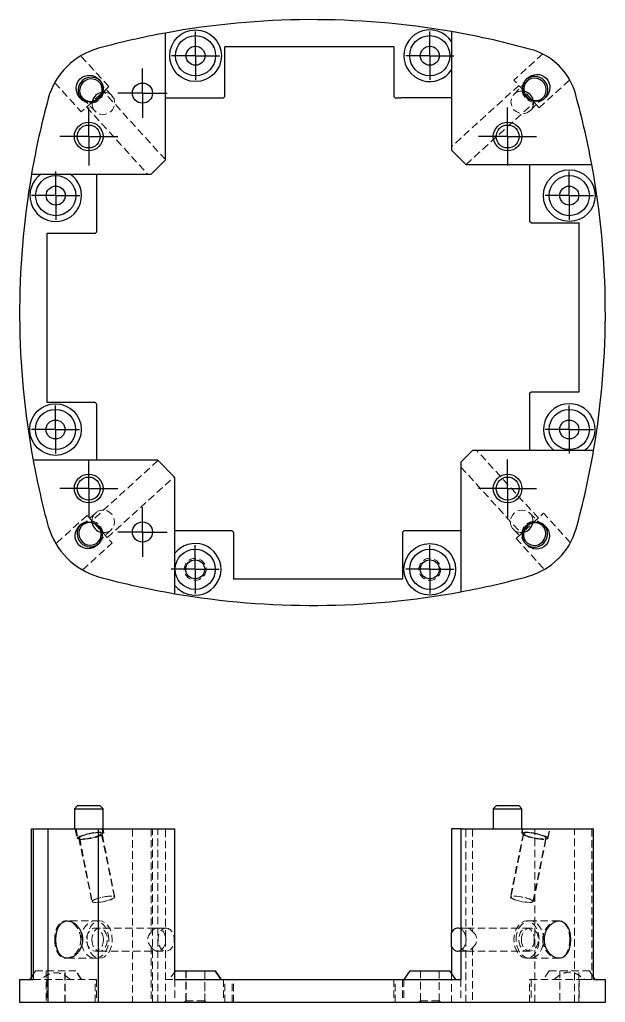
# Model space of a CAD drawing. Header units: millimetres. Extents: x 33 to 273, y 40 to 208.
# Drawn here: x 33 to 133, y 40.2 to 208 of the extents above; entities that cross this region are included whole.
import ezdxf

# ---------------------------------------------------------------- set-up
doc = ezdxf.new("R2010")
doc.units = ezdxf.units.MM
doc.linetypes.add('HIDDEN', pattern=[1.905, 1.27, -0.635])
doc.layers.add('10', color=7, linetype='Continuous')

# ---------------------------------------------------------------- blocks, each defined once
blk = doc.blocks.new('SW_CENTERMARKSYMBOL_0')
at = {"layer": '10', "color": 0}
for p, q in [((0, 2.5), (0, 4.95)), ((0, 0), (0, 2.5)), ((-2.5, 0), (-4.95, 0)), ((0, 0), (-2.5, 0)), ((0, 0), (0, -2.5)), ((0, 0), (2.5, 0)), ((2.5, 0), (4.95, 0)), ((0, -2.5), (0, -4.95))]:
    blk.add_line(p, q, dxfattribs=at)
blk = doc.blocks.new('SW_CENTERMARKSYMBOL_1')
at = {"layer": '10', "color": 0}
for p, q in [((0, 2.5), (0, 4.22)), ((0, 0), (0, 2.5)), ((-2.5, 0), (-4.22, 0)), ((0, 0), (-2.5, 0)), ((0, 0), (0, -2.5)), ((0, 0), (2.5, 0)), ((2.5, 0), (4.22, 0)), ((0, -2.5), (0, -4.22))]:
    blk.add_line(p, q, dxfattribs=at)
blk = doc.blocks.new('SW_CENTERMARKSYMBOL_2')
at = {"layer": '10', "color": 0}
for p, q in [((0, 2.5), (0, 4.12)), ((0, 0), (0, 2.5)), ((-2.5, 0), (-4.12, 0)), ((0, 0), (-2.5, 0)), ((0, 0), (0, -2.5)), ((0, 0), (2.5, 0)), ((2.5, 0), (4.12, 0)), ((0, -2.5), (0, -4.12))]:
    blk.add_line(p, q, dxfattribs=at)
blk = doc.blocks.new('SW_CENTERMARKSYMBOL_3')
at = {"layer": '10', "color": 0}
for p, q in [((0, 2.5), (0, 4.12)), ((0, 0), (0, 2.5)), ((-2.5, 0), (-4.12, 0)), ((0, 0), (-2.5, 0)), ((0, 0), (0, -2.5)), ((0, 0), (2.5, 0)), ((2.5, 0), (4.12, 0)), ((0, -2.5), (0, -4.12))]:
    blk.add_line(p, q, dxfattribs=at)
blk = doc.blocks.new('SW_CENTERMARKSYMBOL_4')
at = {"layer": '10', "color": 0}
for p, q in [((0, 2.5), (0, 4.22)), ((0, 0), (0, 2.5)), ((-2.5, 0), (-4.22, 0)), ((0, 0), (-2.5, 0)), ((0, 0), (0, -2.5)), ((0, 0), (2.5, 0)), ((2.5, 0), (4.22, 0)), ((0, -2.5), (0, -4.22))]:
    blk.add_line(p, q, dxfattribs=at)
blk = doc.blocks.new('SW_CENTERMARKSYMBOL_5')
at = {"layer": '10', "color": 0}
for p, q in [((0, 2.5), (0, 4.12)), ((0, 0), (0, 2.5)), ((-2.5, 0), (-4.12, 0)), ((0, 0), (-2.5, 0)), ((0, 0), (0, -2.5)), ((0, 0), (2.5, 0)), ((2.5, 0), (4.12, 0)), ((0, -2.5), (0, -4.12))]:
    blk.add_line(p, q, dxfattribs=at)
blk = doc.blocks.new('SW_CENTERMARKSYMBOL_6')
at = {"layer": '10', "color": 0}
for p, q in [((0, 2.5), (0, 4.12)), ((0, 0), (0, 2.5)), ((-2.5, 0), (-4.12, 0)), ((0, 0), (-2.5, 0)), ((0, 0), (0, -2.5)), ((0, 0), (2.5, 0)), ((2.5, 0), (4.12, 0)), ((0, -2.5), (0, -4.12))]:
    blk.add_line(p, q, dxfattribs=at)
blk = doc.blocks.new('SW_CENTERMARKSYMBOL_7')
at = {"layer": '10', "color": 0}
for p, q in [((0, 2.5), (0, 4.12)), ((0, 0), (0, 2.5)), ((-2.5, 0), (-4.12, 0)), ((0, 0), (-2.5, 0)), ((0, 0), (0, -2.5)), ((0, 0), (2.5, 0)), ((2.5, 0), (4.12, 0)), ((0, -2.5), (0, -4.12))]:
    blk.add_line(p, q, dxfattribs=at)
blk = doc.blocks.new('SW_CENTERMARKSYMBOL_8')
at = {"layer": '10', "color": 0}
for p, q in [((0, 2.5), (0, 4.12)), ((0, 0), (0, 2.5)), ((-2.5, 0), (-4.12, 0)), ((0, 0), (-2.5, 0)), ((0, 0), (0, -2.5)), ((0, 0), (2.5, 0)), ((2.5, 0), (4.12, 0)), ((0, -2.5), (0, -4.12))]:
    blk.add_line(p, q, dxfattribs=at)
blk = doc.blocks.new('SW_CENTERMARKSYMBOL_9')
at = {"layer": '10', "color": 0}
for p, q in [((0, 2.5), (0, 4.12)), ((0, 0), (0, 2.5)), ((-2.5, 0), (-4.12, 0)), ((0, 0), (-2.5, 0)), ((0, 0), (0, -2.5)), ((0, 0), (2.5, 0)), ((2.5, 0), (4.12, 0)), ((0, -2.5), (0, -4.12))]:
    blk.add_line(p, q, dxfattribs=at)
blk = doc.blocks.new('SW_CENTERMARKSYMBOL_10')
at = {"layer": '10', "color": 0}
for p, q in [((0, 2.5), (0, 4.12)), ((0, 0), (0, 2.5)), ((-2.5, 0), (-4.12, 0)), ((0, 0), (-2.5, 0)), ((0, 0), (0, -2.5)), ((0, 0), (2.5, 0)), ((2.5, 0), (4.12, 0)), ((0, -2.5), (0, -4.12))]:
    blk.add_line(p, q, dxfattribs=at)
blk = doc.blocks.new('SW_CENTERMARKSYMBOL_11')
at = {"layer": '10', "color": 0}
for p, q in [((0, 2.5), (0, 4.95)), ((0, 0), (0, 2.5)), ((-2.5, 0), (-4.95, 0)), ((0, 0), (-2.5, 0)), ((0, 0), (0, -2.5)), ((0, 0), (2.5, 0)), ((2.5, 0), (4.95, 0)), ((0, -2.5), (0, -4.95))]:
    blk.add_line(p, q, dxfattribs=at)
blk = doc.blocks.new('SW_CENTERMARKSYMBOL_12')
at = {"layer": '10', "color": 0}
for p, q in [((0, 2.5), (0, 4.95)), ((0, 0), (0, 2.5)), ((-2.5, 0), (-4.95, 0)), ((0, 0), (-2.5, 0)), ((0, 0), (0, -2.5)), ((0, 0), (2.5, 0)), ((2.5, 0), (4.95, 0)), ((0, -2.5), (0, -4.95))]:
    blk.add_line(p, q, dxfattribs=at)
blk = doc.blocks.new('SW_CENTERMARKSYMBOL_13')
at = {"layer": '10', "color": 0}
for p, q in [((0, 2.5), (0, 4.95)), ((0, 0), (0, 2.5)), ((-2.5, 0), (-4.95, 0)), ((0, 0), (-2.5, 0)), ((0, 0), (0, -2.5)), ((0, 0), (2.5, 0)), ((2.5, 0), (4.95, 0)), ((0, -2.5), (0, -4.95))]:
    blk.add_line(p, q, dxfattribs=at)

msp = doc.modelspace()

# ---------------------------------------------------------------- linework, layer by layer
at = {"color": 7, "linetype": 'Continuous', "lineweight": 25}
for p, q in [((57.9, 184.06), (57.9, 205.72)), ((106.72, 205.96), (106.72, 185.72)), ((96.87, 203.34), (68.05, 203.34)), ((68.05, 194.9), (68.05, 203.34)), ((96.87, 203.34), (96.87, 194.9)), ((57.9, 194.65), (67.8, 194.65)), ((68.05, 194.9), (67.8, 194.65)), ((97.11, 194.65), (96.87, 194.9)), ((97.11, 194.65), (98.15, 194.65)), ((106.72, 194.65), (98.15, 194.65)), ((109.18, 183.27), (106.72, 185.72)), ((57.9, 184.06), (55.45, 181.61)), ((109.18, 183.27), (130.68, 183.27)), ((120.07, 183.27), (120.07, 173.54)), ((35.02, 181.61), (55.45, 181.61)), ((46.14, 181.61), (46.14, 171.72)), ((120.31, 173.3), (120.07, 173.54)), ((120.31, 173.3), (128.54, 173.3)), ((128.54, 144.48), (128.54, 173.3)), ((45.9, 171.48), (37.66, 171.48)), ((37.66, 171.48), (37.66, 142.65)), ((46.14, 171.72), (45.9, 171.48)), ((120.07, 144.23), (120.31, 144.48)), ((120.31, 144.48), (128.54, 144.48)), ((45.9, 142.65), (37.66, 142.65)), ((45.9, 142.65), (46.14, 142.41)), ((120.07, 144.23), (120.07, 134.44)), ((46.14, 142.41), (46.14, 132.79)), ((108.33, 132.48), (110.29, 134.44)), ((130.99, 134.44), (110.29, 134.44)), ((56.57, 132.79), (35.31, 132.79)), ((56.57, 132.79), (59.51, 129.85)), ((108.33, 132.48), (108.33, 132.45)), ((108.33, 132.45), (108.33, 110.33)), ((59.51, 110), (59.51, 129.85)), ((69.28, 120.73), (59.51, 120.73)), ((69.28, 120.73), (69.52, 120.49)), ((69.52, 120.49), (69.52, 112.46)), ((98.35, 120.49), (98.59, 120.73)), ((98.35, 120.49), (98.35, 112.46)), ((108.33, 120.73), (98.59, 120.73)), ((98.35, 112.46), (69.52, 112.46)), ((42.83, 73.77), (42.34, 73.28)), ((42.34, 73.28), (42.34, 69.84)), ((42.34, 73.28), (47.24, 73.28)), ((46.75, 73.77), (42.83, 73.77)), ((47.24, 73.28), (46.75, 73.77)), ((47.24, 69.84), (47.24, 73.28)), ((114.34, 73.77), (113.85, 73.28)), ((113.85, 73.28), (113.85, 69.84)), ((113.85, 73.28), (118.76, 73.28)), ((118.27, 73.77), (114.34, 73.77)), ((118.76, 73.28), (118.27, 73.77)), ((118.76, 69.84), (118.76, 73.28)), ((35.02, 44.63), (35.02, 69.84)), ((35.02, 69.84), (35.31, 69.84)), ((35.31, 69.84), (35.31, 44.16)), ((35.31, 69.84), (37.88, 69.84)), ((37.88, 40.24), (37.88, 69.84)), ((37.88, 69.84), (46.44, 69.84)), ((46.44, 40.24), (46.44, 69.84)), ((46.44, 69.84), (59.51, 69.84)), ((59.51, 44.16), (59.51, 69.84)), ((106.72, 69.84), (106.72, 52.17)), ((108.33, 69.84), (106.72, 69.84)), ((108.33, 69.84), (119.9, 69.84)), ((108.33, 69.84), (108.33, 44.16)), ((119.9, 69.84), (128, 69.84)), ((128, 69.84), (130.99, 69.84)), ((130.99, 44.16), (130.99, 69.84)), ((106.72, 49.73), (106.72, 52.17)), ((106.72, 49.73), (106.72, 45.24)), ((59.54, 45.63), (59.51, 45.59)), ((59.54, 45.63), (66.4, 45.63)), ((67.38, 44.16), (66.4, 45.63)), ((66.4, 45.63), (66.46, 45.63)), ((67.44, 44.16), (66.46, 45.63)), ((99.6, 45.63), (98.62, 44.16)), ((99.6, 45.63), (106.46, 45.63)), ((107.45, 44.16), (106.46, 45.63)), ((33, 44.16), (33, 40.24)), ((33, 44.16), (35.31, 44.16)), ((35.31, 45.05), (34.71, 44.16)), ((59.51, 44.16), (108.33, 44.16)), ((131.25, 44.16), (130.99, 44.55)), ((130.99, 44.16), (133, 44.16)), ((133, 40.24), (133, 44.16)), ((33, 40.24), (37.88, 40.24)), ((37.88, 40.24), (46.44, 40.24)), ((46.44, 40.24), (119.9, 40.24)), ((119.9, 40.24), (128, 40.24)), ((128, 40.24), (133, 40.24))]:
    msp.add_line(p, q, dxfattribs=at)
at = {"color": 7, "linetype": 'HIDDEN', "lineweight": 18}
for p, q in [((48.23, 196.56), (43.43, 201.83)), ((122.31, 202.14), (117.4, 197.68)), ((38.99, 197.24), (43.52, 192.27)), ((48.23, 196.56), (43.52, 192.27)), ((46.81, 197.52), (46.57, 197.77)), ((48.73, 195.06), (46.59, 197.32)), ((118.23, 196.77), (106.72, 186.3)), ((121.69, 192.97), (117.4, 197.68)), ((119.59, 197.47), (117.41, 195.26)), ((119.62, 197.92), (119.38, 197.68)), ((119.38, 197.68), (119.5, 197.79)), ((121.69, 192.97), (126.93, 197.73)), ((43.3, 194.66), (43.53, 194.42)), ((43.75, 194.62), (45.88, 192.37)), ((57.9, 184.11), (47.32, 195.73)), ((120.21, 192.51), (122.39, 194.72)), ((122.6, 194.52), (122.84, 194.76)), ((43.53, 194.42), (43.43, 194.54)), ((44.42, 193.09), (54.87, 181.61)), ((109.22, 183.27), (120.87, 193.87)), ((121.56, 122.91), (111.06, 134.44)), ((56.62, 132.74), (45.34, 122.47)), ((108.33, 131.62), (118.66, 120.27)), ((47.98, 119.57), (59.39, 129.96)), ((44.51, 123.37), (39.17, 118.51)), ((45.93, 123.77), (43.67, 121.64)), ((44.51, 123.37), (48.8, 118.66)), ((117.75, 119.45), (122.46, 123.74)), ((122.3, 121.56), (120.08, 123.74)), ((127.04, 118.71), (122.46, 123.74)), ((43.47, 121.85), (43.22, 121.62)), ((46.37, 118.79), (48.62, 120.93)), ((117.33, 120.95), (119.55, 118.77)), ((122.5, 121.77), (122.61, 121.65)), ((122.74, 121.53), (122.5, 121.77)), ((59.51, 120.73), (59.51, 116.9)), ((117.75, 119.45), (122.6, 114.12)), ((43.74, 114.06), (48.8, 118.66)), ((46.32, 118.34), (46.57, 118.58)), ((46.57, 118.58), (46.45, 118.47)), ((119.34, 118.56), (119.58, 118.32)), ((42.47, 69.84), (42.81, 68.21)), ((42.64, 69.84), (42.96, 68.23)), ((49.19, 58.23), (46.94, 69.07)), ((47.23, 69.13), (47.08, 69.84)), ((49.23, 58.21), (47.09, 69.05)), ((47.38, 69.1), (47.24, 69.84)), ((52.24, 69.84), (52.24, 40.24)), ((55.45, 69.84), (55.45, 52.17)), ((55.67, 40.24), (55.67, 69.84)), ((56.57, 40.24), (56.57, 69.84)), ((57.9, 51.3), (57.9, 69.84)), ((109.18, 51.29), (109.18, 69.84)), ((110.29, 69.84), (110.29, 52.33)), ((119, 69.06), (116.79, 58.22)), ((119.07, 69.06), (116.89, 58.22)), ((118.86, 69.84), (118.71, 69.12)), ((118.93, 69.84), (118.78, 69.11)), ((120.95, 40.24), (120.95, 69.84)), ((123.13, 68.22), (123.46, 69.84)), ((123.2, 68.22), (123.53, 69.84)), ((127.72, 40.24), (127.72, 69.84)), ((130.68, 69.84), (130.68, 44.16)), ((43.1, 68.27), (45.35, 57.43)), ((43.25, 68.29), (45.38, 57.45)), ((120.63, 57.44), (122.84, 68.28)), ((120.73, 57.44), (122.91, 68.28)), ((41.16, 54.14), (40.93, 54.14)), ((46.66, 54.14), (41.16, 54.14)), ((120.11, 54.14), (119.55, 54.14)), ((125.11, 54.14), (120.11, 54.14)), ((46.66, 52.91), (45.87, 52.91)), ((58.01, 52.91), (46.66, 52.91)), ((109.31, 52.91), (107.81, 52.91)), ((120.11, 52.91), (109.31, 52.91)), ((57.9, 51.3), (57.9, 50.6)), ((57.9, 40.24), (57.9, 50.6)), ((109.18, 40.24), (109.18, 50.61)), ((45.87, 48.99), (46.66, 48.99)), ((46.66, 48.99), (58.01, 48.99)), ((55.45, 49.73), (55.45, 40.24)), ((107.81, 48.99), (109.31, 48.99)), ((109.31, 48.99), (120.11, 48.99)), ((110.29, 49.57), (110.29, 40.24)), ((40.93, 47.76), (41.16, 47.76)), ((41.16, 47.76), (46.66, 47.76)), ((119.55, 47.76), (120.11, 47.76)), ((120.11, 47.76), (125.11, 47.76)), ((35.73, 45.63), (34.75, 44.16)), ((35.69, 45.63), (35.31, 45.05)), ((35.69, 45.63), (42.55, 45.63)), ((37.5, 45.63), (37.5, 40.24)), ((37.54, 45.63), (37.54, 40.24)), ((40.74, 40.24), (40.74, 45.63)), ((40.78, 40.24), (40.78, 45.63)), ((42.55, 45.63), (42.59, 45.63)), ((43.53, 44.16), (42.55, 45.63)), ((43.57, 44.16), (42.59, 45.63)), ((59.59, 45.63), (58.61, 44.16)), ((61.35, 45.63), (61.35, 40.48)), ((61.41, 45.63), (61.41, 40.24)), ((64.59, 40.48), (64.59, 45.63)), ((64.64, 40.24), (64.64, 45.63)), ((101.42, 45.63), (101.42, 40.48)), ((104.65, 40.48), (104.65, 45.63)), ((123.41, 45.63), (122.43, 44.16)), ((123.41, 45.63), (130.27, 45.63)), ((125.22, 45.63), (125.22, 40.24)), ((128.46, 40.24), (128.46, 45.63)), ((130.99, 44.55), (130.27, 45.63)), ((35.02, 44.16), (35.02, 44.63)), ((35.31, 44.16), (46.14, 44.16)), ((37.66, 44.16), (37.66, 40.24)), ((45.9, 40.24), (45.9, 44.16)), ((46.14, 44.16), (46.14, 40.24)), ((57.9, 44.16), (59.51, 44.16)), ((59.51, 44.16), (59.51, 40.24)), ((67.8, 44.16), (67.8, 40.24)), ((68.05, 40.24), (68.05, 44.16)), ((69.28, 40.24), (69.28, 44.16)), ((69.52, 40.24), (69.52, 44.16)), ((96.87, 44.16), (96.87, 40.24)), ((97.11, 40.24), (97.11, 44.16)), ((98.35, 44.16), (98.35, 40.24)), ((98.59, 44.16), (98.59, 40.24)), ((106.72, 45.24), (106.72, 40.24)), ((108.33, 44.16), (108.33, 40.24)), ((120.07, 44.16), (124.27, 44.16)), ((120.07, 40.24), (120.07, 44.16)), ((120.31, 44.16), (120.31, 40.24)), ((124.27, 44.16), (129.41, 44.16)), ((128.54, 44.16), (128.54, 40.24)), ((129.41, 44.16), (130.99, 44.16)), ((61.35, 40.48), (61.1, 40.24)), ((61.35, 40.48), (64.59, 40.48)), ((64.83, 40.24), (64.59, 40.48)), ((101.42, 40.48), (101.17, 40.24)), ((101.42, 40.48), (104.65, 40.48)), ((101.42, 40.48), (101.42, 40.24)), ((104.9, 40.24), (104.65, 40.48)), ((104.65, 40.24), (104.65, 40.48))]:
    msp.add_line(p, q, dxfattribs=at)
at = {"color": 7, "linetype": 'Continuous', "lineweight": 25, "flags": 128}
for points in [[(119.59, 197.47), (119.31, 197.1), (119.13, 196.66), (119.07, 196.18), (119.13, 195.7), (119.3, 195.24), (119.58, 194.84), (119.95, 194.52), (120.39, 194.3), (120.86, 194.19), (121.35, 194.19), (121.8, 194.32), (122.21, 194.56), (122.54, 194.9), (122.78, 195.31), (122.9, 195.77), (122.9, 196.26), (122.78, 196.73), (122.55, 197.16), (122.22, 197.52), (121.82, 197.8), (121.36, 197.97), (120.88, 198.02), (120.4, 197.95), (119.97, 197.76), (119.59, 197.47)], [(43.75, 194.62), (44.11, 194.32), (44.55, 194.13), (45.02, 194.05), (45.5, 194.09), (45.96, 194.25), (46.37, 194.52), (46.71, 194.88), (46.95, 195.31), (47.07, 195.77), (47.08, 196.26), (46.97, 196.72), (46.74, 197.14), (46.42, 197.48), (46.01, 197.73), (45.56, 197.86), (45.08, 197.88), (44.6, 197.78), (44.16, 197.57), (43.79, 197.25), (43.5, 196.85), (43.31, 196.4), (43.24, 195.92), (43.3, 195.45), (43.47, 195), (43.75, 194.62)], [(46.37, 118.79), (46.66, 119.16), (46.86, 119.59), (46.94, 120.06), (46.9, 120.54), (46.74, 121.01), (46.47, 121.42), (46.11, 121.75), (45.68, 121.99), (45.21, 122.12), (44.73, 122.13), (44.27, 122.01), (43.85, 121.79), (43.51, 121.46), (43.26, 121.06), (43.12, 120.6), (43.1, 120.12), (43.21, 119.65), (43.42, 119.21), (43.74, 118.83), (44.13, 118.54), (44.59, 118.36), (45.06, 118.29), (45.54, 118.34), (45.98, 118.51), (46.37, 118.79)], [(122.3, 121.56), (121.92, 121.85), (121.48, 122.03), (121, 122.09), (120.52, 122.03), (120.07, 121.85), (119.67, 121.57), (119.34, 121.2), (119.12, 120.76), (119.01, 120.29), (119.02, 119.81), (119.15, 119.35), (119.39, 118.94), (119.73, 118.61), (120.14, 118.38), (120.6, 118.26), (121.08, 118.25), (121.55, 118.37), (121.98, 118.6), (122.35, 118.93), (122.62, 119.34), (122.79, 119.8), (122.84, 120.28), (122.77, 120.75), (122.59, 121.19), (122.3, 121.56)]]:
    msp.add_lwpolyline(points, dxfattribs=at)
at = {"color": 7, "linetype": 'HIDDEN', "lineweight": 18, "flags": 128}
for points in [[(47.04, 195.6), (47.21, 195.63), (47.7, 195.61), (48.15, 195.47), (48.56, 195.22), (48.88, 194.88), (49.11, 194.46), (49.22, 194), (49.21, 193.52), (49.09, 193.05), (48.85, 192.62), (48.51, 192.26), (48.1, 192), (47.64, 191.84), (47.16, 191.79), (46.68, 191.87), (46.25, 192.07), (45.88, 192.37), (45.88, 192.37)], [(120.69, 194.21), (120.72, 194.04), (120.72, 193.56), (120.6, 193.1), (120.36, 192.69), (120.03, 192.35), (119.62, 192.11), (119.17, 191.98), (118.68, 191.97), (118.21, 192.08), (117.77, 192.3), (117.4, 192.63), (117.12, 193.03), (116.95, 193.48), (116.89, 193.96), (116.95, 194.44), (117.13, 194.88), (117.41, 195.26), (117.41, 195.26)], [(45.38, 122.09), (45.36, 122.26), (45.38, 122.74), (45.52, 123.2), (45.76, 123.6), (46.11, 123.93), (46.52, 124.15), (46.99, 124.26), (47.47, 124.26), (47.94, 124.13), (48.37, 123.89), (48.72, 123.55), (48.99, 123.14), (49.15, 122.68), (49.19, 122.2), (49.12, 121.73), (48.92, 121.29), (48.62, 120.93), (48.62, 120.93)], [(119.04, 120.46), (118.86, 120.43), (118.38, 120.44), (117.92, 120.56), (117.51, 120.79), (117.17, 121.12), (116.93, 121.53), (116.8, 121.99), (116.79, 122.47), (116.91, 122.94), (117.13, 123.38), (117.45, 123.75), (117.85, 124.03), (118.31, 124.21), (118.79, 124.27), (119.26, 124.21), (119.7, 124.03), (120.08, 123.74), (120.08, 123.74)], [(46.57, 68.67), (46.16, 68.53), (45.7, 68.39), (45.2, 68.27), (44.68, 68.17), (44.19, 68.1), (43.74, 68.06), (43.36, 68.05), (43.07, 68.07), (42.88, 68.13), (42.81, 68.22), (42.86, 68.33), (43.02, 68.46), (43.3, 68.6), (43.66, 68.74), (44.1, 68.88), (44.59, 69.01), (45.1, 69.12), (45.61, 69.21), (46.08, 69.26), (46.5, 69.29), (46.84, 69.28), (47.08, 69.24), (47.21, 69.17), (47.22, 69.07), (47.11, 68.95), (46.89, 68.81), (46.57, 68.67)], [(43.53, 68.67), (43.23, 68.53), (43.04, 68.39), (42.96, 68.27), (43, 68.17), (43.15, 68.1), (43.42, 68.06), (43.78, 68.05), (44.21, 68.07), (44.7, 68.13), (45.21, 68.22), (45.72, 68.33), (46.2, 68.46), (46.62, 68.6), (46.97, 68.74), (47.22, 68.88), (47.36, 69.01), (47.38, 69.12), (47.28, 69.21), (47.07, 69.26), (46.75, 69.29), (46.35, 69.28), (45.89, 69.24), (45.39, 69.17), (44.87, 69.07), (44.38, 68.95), (43.92, 68.81), (43.53, 68.67)], [(46.37, 68.67), (46.66, 68.8), (46.86, 68.93), (46.94, 69.04), (46.9, 69.12), (46.74, 69.18), (46.47, 69.21), (46.11, 69.2), (45.68, 69.16), (45.21, 69.09), (44.73, 68.99), (44.27, 68.87), (43.85, 68.74), (43.51, 68.6), (43.26, 68.47), (43.12, 68.35), (43.1, 68.25), (43.21, 68.18), (43.42, 68.14), (43.74, 68.13), (44.13, 68.15), (44.59, 68.21), (45.06, 68.3), (45.54, 68.41), (45.98, 68.53), (46.37, 68.67)], [(43.75, 68.67), (44.11, 68.8), (44.55, 68.93), (45.02, 69.04), (45.5, 69.12), (45.96, 69.18), (46.37, 69.21), (46.71, 69.2), (46.95, 69.16), (47.07, 69.09), (47.08, 68.99), (46.97, 68.87), (46.74, 68.74), (46.42, 68.6), (46.01, 68.47), (45.56, 68.35), (45.08, 68.25), (44.6, 68.18), (44.16, 68.14), (43.79, 68.13), (43.5, 68.15), (43.31, 68.21), (43.24, 68.3), (43.3, 68.41), (43.47, 68.53), (43.75, 68.67)], [(122.5, 68.67), (122.82, 68.53), (123.03, 68.39), (123.13, 68.27), (123.11, 68.17), (122.97, 68.1), (122.72, 68.06), (122.37, 68.05), (121.95, 68.07), (121.47, 68.13), (120.96, 68.22), (120.45, 68.33), (119.96, 68.46), (119.53, 68.6), (119.17, 68.74), (118.91, 68.88), (118.75, 69.01), (118.71, 69.12), (118.79, 69.21), (118.99, 69.26), (119.29, 69.29), (119.67, 69.28), (120.13, 69.24), (120.63, 69.17), (121.14, 69.07), (121.64, 68.95), (122.1, 68.81), (122.5, 68.67)], [(119.38, 68.67), (119.78, 68.53), (120.24, 68.39), (120.74, 68.27), (121.25, 68.17), (121.75, 68.1), (122.21, 68.06), (122.6, 68.05), (122.91, 68.07), (123.11, 68.13), (123.2, 68.22), (123.17, 68.33), (123.02, 68.46), (122.76, 68.6), (122.41, 68.74), (121.98, 68.88), (121.5, 69.01), (120.99, 69.12), (120.48, 69.21), (120, 69.26), (119.57, 69.29), (119.22, 69.28), (118.96, 69.24), (118.81, 69.17), (118.78, 69.07), (118.87, 68.95), (119.08, 68.81), (119.38, 68.67)], [(122.3, 68.67), (121.92, 68.8), (121.48, 68.93), (121, 69.04), (120.52, 69.12), (120.07, 69.18), (119.67, 69.21), (119.34, 69.2), (119.12, 69.16), (119.01, 69.09), (119.02, 68.99), (119.15, 68.87), (119.39, 68.74), (119.73, 68.6), (120.14, 68.47), (120.6, 68.35), (121.08, 68.25), (121.55, 68.18), (121.98, 68.14), (122.35, 68.13), (122.62, 68.15), (122.79, 68.21), (122.84, 68.3), (122.77, 68.41), (122.59, 68.53), (122.3, 68.67)], [(119.59, 68.67), (119.31, 68.8), (119.13, 68.93), (119.07, 69.04), (119.13, 69.12), (119.3, 69.18), (119.58, 69.21), (119.95, 69.2), (120.39, 69.16), (120.86, 69.09), (121.35, 68.99), (121.8, 68.87), (122.21, 68.74), (122.54, 68.6), (122.78, 68.47), (122.9, 68.35), (122.9, 68.25), (122.78, 68.18), (122.55, 68.14), (122.22, 68.13), (121.82, 68.15), (121.36, 68.21), (120.88, 68.3), (120.4, 68.41), (119.97, 68.53), (119.59, 68.67)], [(48.62, 57.83), (48.24, 57.7), (47.8, 57.57), (47.32, 57.46), (46.84, 57.37), (46.39, 57.32), (45.99, 57.29), (45.68, 57.3), (45.46, 57.34), (45.36, 57.41), (45.38, 57.51), (45.52, 57.63), (45.76, 57.76), (46.11, 57.9), (46.52, 58.03), (46.99, 58.15), (47.47, 58.25), (47.94, 58.32), (48.37, 58.36), (48.72, 58.37), (48.99, 58.34), (49.15, 58.29), (49.19, 58.2), (49.12, 58.09), (48.92, 57.97), (48.62, 57.83)], [(45.88, 57.83), (45.61, 57.7), (45.43, 57.57), (45.38, 57.46), (45.45, 57.37), (45.63, 57.32), (45.92, 57.29), (46.3, 57.3), (46.74, 57.34), (47.21, 57.41), (47.7, 57.51), (48.15, 57.63), (48.56, 57.76), (48.88, 57.9), (49.11, 58.03), (49.22, 58.15), (49.21, 58.25), (49.09, 58.32), (48.85, 58.36), (48.51, 58.37), (48.1, 58.34), (47.64, 58.29), (47.16, 58.2), (46.68, 58.09), (46.25, 57.97), (45.88, 57.83)], [(120.08, 57.83), (120.37, 57.7), (120.56, 57.57), (120.63, 57.46), (120.58, 57.37), (120.41, 57.32), (120.13, 57.29), (119.77, 57.3), (119.34, 57.34), (118.86, 57.41), (118.38, 57.51), (117.92, 57.63), (117.51, 57.76), (117.17, 57.9), (116.93, 58.03), (116.8, 58.15), (116.79, 58.25), (116.91, 58.32), (117.13, 58.36), (117.45, 58.37), (117.85, 58.34), (118.31, 58.29), (118.79, 58.2), (119.26, 58.09), (119.7, 57.97), (120.08, 57.83)], [(117.41, 57.83), (117.79, 57.7), (118.22, 57.57), (118.7, 57.46), (119.18, 57.37), (119.64, 57.32), (120.04, 57.29), (120.37, 57.3), (120.6, 57.34), (120.72, 57.41), (120.72, 57.51), (120.6, 57.63), (120.36, 57.76), (120.03, 57.9), (119.62, 58.03), (119.17, 58.15), (118.68, 58.25), (118.21, 58.32), (117.77, 58.36), (117.4, 58.37), (117.12, 58.34), (116.95, 58.29), (116.89, 58.2), (116.95, 58.09), (117.13, 57.97), (117.41, 57.83)], [(48.23, 50.95), (48.18, 51.57), (48.05, 52.17), (47.83, 52.72), (47.54, 53.2), (47.18, 53.6), (46.77, 53.89), (46.33, 54.08), (45.87, 54.14), (45.41, 54.08), (44.97, 53.89), (44.56, 53.6), (44.21, 53.2), (43.91, 52.72), (43.69, 52.17), (43.56, 51.57), (43.52, 50.95), (43.56, 50.33), (43.69, 49.73), (43.91, 49.18), (44.21, 48.7), (44.56, 48.3), (44.97, 48.01), (45.41, 47.83), (45.87, 47.76), (46.33, 47.83), (46.77, 48.01), (47.18, 48.3), (47.54, 48.7), (47.83, 49.18), (48.05, 49.73), (48.18, 50.33), (48.23, 50.95)], [(44.51, 50.95), (44.55, 51.57), (44.67, 52.17), (44.87, 52.72), (45.14, 53.2), (45.46, 53.6), (45.84, 53.89), (46.24, 54.08), (46.66, 54.14), (47.07, 54.08), (47.48, 53.89), (47.85, 53.6), (48.17, 53.2), (48.44, 52.72), (48.64, 52.17), (48.76, 51.57), (48.8, 50.95), (48.76, 50.33), (48.64, 49.73), (48.44, 49.18), (48.17, 48.7), (47.85, 48.3), (47.48, 48.01), (47.07, 47.83), (46.66, 47.76), (46.24, 47.83), (45.84, 48.01), (45.46, 48.3), (45.14, 48.7), (44.87, 49.18), (44.67, 49.73), (44.55, 50.33), (44.51, 50.95)], [(121.69, 50.95), (121.65, 51.57), (121.53, 52.17), (121.33, 52.72), (121.07, 53.2), (120.74, 53.6), (120.37, 53.89), (119.97, 54.08), (119.55, 54.14), (119.13, 54.08), (118.73, 53.89), (118.36, 53.6), (118.03, 53.2), (117.77, 52.72), (117.57, 52.17), (117.45, 51.57), (117.4, 50.95), (117.45, 50.33), (117.57, 49.73), (117.77, 49.18), (118.03, 48.7), (118.36, 48.3), (118.73, 48.01), (119.13, 47.83), (119.55, 47.76), (119.97, 47.83), (120.37, 48.01), (120.74, 48.3), (121.07, 48.7), (121.33, 49.18), (121.53, 49.73), (121.65, 50.33), (121.69, 50.95)], [(117.75, 50.95), (117.8, 51.57), (117.93, 52.17), (118.15, 52.72), (118.44, 53.2), (118.8, 53.6), (119.21, 53.89), (119.65, 54.08), (120.11, 54.14), (120.57, 54.08), (121.01, 53.89), (121.42, 53.6), (121.77, 53.2), (122.07, 52.72), (122.29, 52.17), (122.42, 51.57), (122.46, 50.95), (122.42, 50.33), (122.29, 49.73), (122.07, 49.18), (121.77, 48.7), (121.42, 48.3), (121.01, 48.01), (120.57, 47.83), (120.11, 47.76), (119.65, 47.83), (119.21, 48.01), (118.8, 48.3), (118.44, 48.7), (118.15, 49.18), (117.93, 49.73), (117.8, 50.33), (117.75, 50.95)], [(47.32, 50.95), (47.28, 51.44), (47.14, 51.89), (46.93, 52.29), (46.65, 52.61), (46.32, 52.82), (45.96, 52.91), (45.6, 52.88), (45.25, 52.72), (44.95, 52.46), (44.7, 52.1), (44.52, 51.67), (44.43, 51.2), (44.43, 50.7), (44.52, 50.23), (44.7, 49.8), (44.95, 49.44), (45.25, 49.18), (45.6, 49.02), (45.96, 48.99), (46.32, 49.09), (46.65, 49.29), (46.93, 49.61), (47.14, 50.01), (47.28, 50.46), (47.32, 50.95)], [(45.34, 50.95), (45.38, 50.46), (45.5, 50.01), (45.69, 49.61), (45.95, 49.29), (46.25, 49.09), (46.57, 48.99), (46.9, 49.02), (47.22, 49.18), (47.5, 49.44), (47.72, 49.8), (47.88, 50.23), (47.97, 50.7), (47.97, 51.2), (47.88, 51.67), (47.72, 52.1), (47.5, 52.46), (47.22, 52.72), (46.9, 52.88), (46.57, 52.91), (46.25, 52.82), (45.95, 52.61), (45.69, 52.29), (45.5, 51.89), (45.38, 51.44), (45.34, 50.95)], [(120.87, 50.95), (120.83, 50.46), (120.71, 50.01), (120.51, 49.61), (120.26, 49.29), (119.96, 49.09), (119.63, 48.99), (119.3, 49.02), (118.99, 49.18), (118.71, 49.44), (118.48, 49.8), (118.32, 50.23), (118.24, 50.7), (118.24, 51.2), (118.32, 51.67), (118.48, 52.1), (118.71, 52.46), (118.99, 52.72), (119.3, 52.88), (119.63, 52.91), (119.96, 52.82), (120.26, 52.61), (120.51, 52.29), (120.71, 51.89), (120.83, 51.44), (120.87, 50.95)], [(118.66, 50.95), (118.7, 50.46), (118.84, 50.01), (119.05, 49.61), (119.33, 49.29), (119.66, 49.09), (120.02, 48.99), (120.38, 49.02), (120.73, 49.18), (121.03, 49.44), (121.28, 49.8), (121.46, 50.23), (121.55, 50.7), (121.55, 51.2), (121.46, 51.67), (121.28, 52.1), (121.03, 52.46), (120.73, 52.72), (120.38, 52.88), (120.02, 52.91), (119.66, 52.82), (119.33, 52.61), (119.05, 52.29), (118.84, 51.89), (118.7, 51.44), (118.66, 50.95)]]:
    msp.add_lwpolyline(points, dxfattribs=at)
at = {"color": 7, "linetype": 'Continuous', "lineweight": 25}
for centre, radius in [((63.03, 201.84), 4.41), ((63.03, 201.84), 3.43), ((103.03, 201.84), 3.43), ((63.03, 201.84), 1.62), ((103.03, 201.84), 1.62), ((53.96, 195.46), 1.72), ((44.79, 188.05), 2.45), ((44.79, 188.05), 1.96), ((116.31, 188.05), 2.45), ((116.31, 188.05), 1.96), ((39.16, 177.96), 3.43), ((126.84, 177.96), 4.41), ((126.84, 177.96), 3.43), ((39.16, 177.96), 1.62), ((126.84, 177.96), 1.62), ((39.12, 138.03), 4.41), ((39.12, 138.03), 3.43), ((126.84, 138.03), 3.43), ((39.12, 138.03), 1.62), ((126.84, 138.03), 1.62), ((44.79, 127.95), 2.45), ((44.79, 127.95), 1.96), ((116.31, 127.95), 2.45), ((116.31, 127.95), 1.96), ((53.96, 120.53), 1.72), ((62.97, 114.16), 3.43), ((103.03, 114.16), 4.41), ((103.03, 114.16), 3.43), ((62.97, 114.16), 1.62), ((103.03, 114.16), 1.62)]:
    msp.add_circle(centre, radius, dxfattribs=at)
at = {"color": 7, "linetype": 'HIDDEN', "lineweight": 18}
for centre in [(62.97, 114.16), (103.03, 114.16)]:
    msp.add_circle(centre, 1.86, dxfattribs=at)
at = {"color": 7, "linetype": 'Continuous', "lineweight": 25}
for centre, radius, start, end in [((83, 68.99), 139.01, 80.1732, 100.4026), ((83, 68.99), 139.01, 100.4026, 105.25), ((103.03, 201.84), 4.41, 33.2241, 326.7759), ((83, 68.99), 139.01, 74.1565, 80.1732), ((49.73, 191.27), 12.29, 105.5519, 164.5387), ((117.34, 192.34), 10.99, 19.1775, 70.8225), ((45.22, 195.92), 2.26, 49.3886, 217.5242), ((120.94, 196.05), 2.26, 321.3886, 129.5242), ((47.4, 193.62), 2.02, 100.1444, 166.7685), ((118.72, 193.79), 2.02, 12.1444, 78.7685), ((-6.01, 158), 139.01, 10.4735, 15.8435), ((172.01, 158), 139.01, 164.758, 170.2203), ((-6.01, 158), 139.01, 350.2439, 10.4735), ((172.01, 158), 139.01, 170.2203, 190.4498), ((39.16, 177.96), 4.41, 124.2328, 55.7672), ((126.84, 138.03), 4.41, 305.5828, 234.4172), ((-6.01, 158), 139.01, 344.5842, 350.2439), ((172.01, 158), 139.01, 190.4498, 195.2311), ((50.09, 125.08), 12.72, 196.45, 253.3355), ((45.07, 120.26), 2.26, 139.3886, 307.5242), ((47.37, 122.44), 2.02, 190.1444, 256.7685), ((118.61, 122.44), 2.02, 282.1444, 348.7685), ((120.87, 120.21), 2.26, 231.3886, 39.5242), ((116.62, 124.38), 11.85, 286.0592, 343.6943), ((62.97, 114.16), 4.41, 218.3629, 141.6371), ((83, 247.01), 139.01, 254.75, 260.2705), ((83, 247.01), 139.01, 280.5001, 285.3953), ((83, 247.01), 139.01, 260.2705, 280.5001)]:
    msp.add_arc(centre, radius, start, end, dxfattribs=at)
at = {"color": 7, "linetype": 'HIDDEN', "lineweight": 18}
for centre, radius, start, end in [((45.12, 196.01), 2.25, 225.0127, 46.0184), ((121.03, 196.14), 2.25, 137.0127, 318.0184), ((118.74, 193.94), 1.87, 78.4233, 135.0738), ((47.25, 193.64), 1.87, 166.4233, 223.0738), ((118.76, 122.42), 1.87, 348.4233, 45.0738), ((44.98, 120.17), 2.25, 315.0127, 136.0184), ((47.35, 122.29), 1.87, 256.4233, 313.0738), ((120.97, 120.12), 2.25, 47.0127, 228.0184)]:
    msp.add_arc(centre, radius, start, end, dxfattribs=at)
at = {"color": 7, "linetype": 'Continuous', "lineweight": 25}
for centre, major_axis in [((44.94, 196.21), (-1.61, 1.7)), ((121.23, 196.34), (1.65, 1.67)), ((44.77, 119.98), (-1.7, -1.61)), ((121.16, 119.93), (1.67, -1.65))]:
    msp.add_ellipse(centre, major_axis=major_axis, ratio=0.96126, dxfattribs=at)
at = {"color": 7, "linetype": 'HIDDEN', "lineweight": 18}
for centre, major_axis, ratio, start_param, end_param in [((57.52, 50.95), (2.65, 0), 0.739523, 2.468537, 3.814652), ((56.53, 50.95), (0, 1.96), 0.707888, 4.892077, 7.180926), ((109.31, 50.95), (0, 1.96), 0.707887, 5.493155, 7.06178), ((107.81, 50.95), (0, 1.96), 0.707888, 4.887937, 5.896425), ((108.41, 50.95), (-2.65, 0), 0.739523, 2.360827, 3.922358), ((56.53, 50.95), (0, 1.96), 0.707887, 2.243855, 4.532701), ((107.81, 50.95), (0, 1.96), 0.707888, 3.528353, 4.536841), ((106.31, 50.95), (2.91, 0), 0.673131, 6.107637, 6.458734), ((109.31, 50.95), (0, 1.96), 0.707887, 2.362998, 3.931623)]:
    msp.add_ellipse(centre, major_axis=major_axis, ratio=ratio, start_param=start_param, end_param=end_param, dxfattribs=at)
msp.add_ellipse((58.01, 50.95), major_axis=(0, 1.96), ratio=0.707887, dxfattribs=at)
at = {"color": 7, "linetype": 'Continuous', "lineweight": 25}
for start_param, end_param in [(5.896425, 7.179749), (2.245029, 3.528353)]:
    msp.add_ellipse((107.81, 50.95), major_axis=(0, 1.96), ratio=0.707888, start_param=start_param, end_param=end_param, dxfattribs=at)
at = {"color": 7, "linetype": 'HIDDEN', "lineweight": 18}
for points, knots in [([(43.44, 50.95), (43.44, 51.01), (43.43, 51.13), (43.42, 51.31), (43.4, 51.49), (43.37, 51.66), (43.33, 51.84), (43.28, 52.01), (43.18, 52.31), (42.99, 52.74), (42.65, 53.22), (42.25, 53.62), (41.82, 53.92), (41.36, 54.1), (40.91, 54.16), (40.49, 54.09), (40.1, 53.91), (39.76, 53.61), (39.48, 53.21), (39.26, 52.73), (39.13, 52.27), (39.06, 51.88), (39.02, 51.57), (39, 51.26), (38.99, 51.05), (38.99, 50.95)], [0, 0, 0, 0, 0.017987, 0.035839, 0.053615, 0.071375, 0.089178, 0.107083, 0.125148, 0.187557, 0.25014, 0.312747, 0.37518, 0.437611, 0.499961, 0.56233, 0.62497, 0.687474, 0.75001, 0.812836, 0.875062, 0.906615, 0.937735, 0.968752, 1, 1, 1, 1]), ([(126.92, 50.95), (126.92, 51.01), (126.92, 51.13), (126.91, 51.31), (126.9, 51.49), (126.88, 51.66), (126.86, 51.84), (126.83, 52.01), (126.77, 52.31), (126.65, 52.74), (126.43, 53.22), (126.14, 53.62), (125.8, 53.92), (125.4, 54.1), (124.95, 54.16), (124.49, 54.09), (124.02, 53.9), (123.56, 53.61), (123.15, 53.21), (122.79, 52.73), (122.57, 52.27), (122.43, 51.88), (122.36, 51.57), (122.32, 51.26), (122.31, 51.05), (122.31, 50.95)], [0, 0, 0, 0, 0.017971, 0.035812, 0.05358, 0.071336, 0.08914, 0.107053, 0.125131, 0.18752, 0.250147, 0.312772, 0.375195, 0.437624, 0.499953, 0.562276, 0.624945, 0.687446, 0.750026, 0.812912, 0.875081, 0.906675, 0.937799, 0.968794, 1, 1, 1, 1]), ([(38.99, 50.95), (38.99, 50.89), (38.99, 50.77), (39, 50.59), (39.01, 50.42), (39.03, 50.24), (39.06, 50.07), (39.08, 49.9), (39.15, 49.59), (39.26, 49.17), (39.48, 48.69), (39.76, 48.29), (40.1, 47.99), (40.49, 47.81), (40.91, 47.74), (41.36, 47.8), (41.82, 47.98), (42.25, 48.28), (42.65, 48.68), (42.99, 49.16), (43.2, 49.63), (43.32, 50.02), (43.39, 50.32), (43.43, 50.64), (43.43, 50.85), (43.44, 50.95)], [0, 0, 0, 0, 0.017911, 0.035701, 0.053431, 0.071163, 0.08896, 0.106884, 0.124996, 0.187215, 0.25003, 0.312575, 0.375088, 0.437708, 0.500075, 0.562421, 0.624869, 0.687291, 0.749898, 0.812481, 0.8749, 0.906391, 0.937527, 0.968624, 1, 1, 1, 1]), ([(122.31, 50.95), (122.31, 50.89), (122.31, 50.77), (122.33, 50.59), (122.35, 50.42), (122.38, 50.24), (122.42, 50.07), (122.48, 49.9), (122.59, 49.59), (122.79, 49.17), (123.15, 48.69), (123.56, 48.29), (124.02, 48), (124.49, 47.81), (124.95, 47.74), (125.4, 47.8), (125.8, 47.98), (126.14, 48.28), (126.43, 48.68), (126.65, 49.16), (126.78, 49.63), (126.85, 50.02), (126.89, 50.32), (126.92, 50.64), (126.92, 50.85), (126.92, 50.95)], [0, 0, 0, 0, 0.01788, 0.035645, 0.053357, 0.071081, 0.08888, 0.106818, 0.124956, 0.187112, 0.250011, 0.312577, 0.375092, 0.437748, 0.500084, 0.562399, 0.624841, 0.687251, 0.749888, 0.812503, 0.874904, 0.906416, 0.937555, 0.968643, 1, 1, 1, 1]), ([(41.64, 44.16), (41.14, 44.58), (40.71, 44.86), (39.91, 45.22), (39.53, 45.3), (38.79, 45.3), (38.41, 45.22), (37.61, 44.86), (37.18, 44.58), (36.68, 44.16)], [0, 0, 0, 0, 0.25, 0.25, 0.5, 0.5, 0.75, 0.75, 1, 1, 1, 1]), ([(124.27, 44.16), (124.54, 44.39), (124.78, 44.58), (125.24, 44.89), (125.45, 45.01), (126.07, 45.3), (126.46, 45.39), (127.22, 45.39), (127.61, 45.3), (128.23, 45.01), (128.44, 44.89), (128.9, 44.58), (129.14, 44.39), (129.41, 44.16)], [0, 0, 0, 0, 0.125, 0.125, 0.25, 0.25, 0.5, 0.5, 0.75, 0.75, 0.875, 0.875, 1, 1, 1, 1])]:
    msp.add_open_spline(points, degree=3, knots=knots, dxfattribs=at)
at = {"color": 7, "linetype": 'Continuous', "lineweight": 25}
for points, knots in [([(39.18, 50.95), (39.18, 51.01), (39.18, 51.13), (39.19, 51.31), (39.21, 51.49), (39.22, 51.66), (39.25, 51.83), (39.28, 52.01), (39.34, 52.31), (39.46, 52.74), (39.69, 53.22), (39.98, 53.62), (40.33, 53.92), (40.73, 54.1), (41.17, 54.16), (41.63, 54.09), (42.09, 53.91), (42.53, 53.61), (42.93, 53.21), (43.28, 52.73), (43.49, 52.27), (43.62, 51.88), (43.69, 51.57), (43.73, 51.26), (43.74, 51.05), (43.74, 50.95)], [0, 0, 0, 0, 0.017985, 0.035835, 0.05361, 0.071368, 0.089168, 0.107071, 0.125132, 0.18754, 0.250134, 0.312718, 0.375158, 0.4376, 0.499967, 0.562342, 0.624966, 0.687465, 0.749999, 0.812792, 0.875043, 0.906585, 0.937705, 0.968733, 1, 1, 1, 1]), ([(122.59, 50.95), (122.59, 51.01), (122.59, 51.13), (122.6, 51.31), (122.63, 51.49), (122.66, 51.66), (122.7, 51.84), (122.74, 52.01), (122.85, 52.31), (123.04, 52.74), (123.38, 53.22), (123.78, 53.62), (124.22, 53.92), (124.67, 54.1), (125.12, 54.16), (125.55, 54.09), (125.94, 53.91), (126.27, 53.61), (126.55, 53.21), (126.77, 52.73), (126.9, 52.27), (126.97, 51.88), (127.01, 51.57), (127.03, 51.26), (127.03, 51.05), (127.04, 50.95)], [0, 0, 0, 0, 0.017982, 0.03583, 0.053604, 0.071363, 0.089167, 0.107075, 0.125145, 0.187546, 0.250143, 0.312758, 0.375187, 0.437621, 0.499961, 0.56232, 0.624967, 0.687469, 0.750012, 0.812858, 0.87507, 0.906633, 0.937754, 0.968764, 1, 1, 1, 1]), ([(43.74, 50.95), (43.74, 50.89), (43.74, 50.77), (43.72, 50.59), (43.7, 50.42), (43.67, 50.24), (43.63, 50.07), (43.58, 49.9), (43.47, 49.59), (43.28, 49.17), (42.93, 48.69), (42.53, 48.29), (42.09, 47.99), (41.63, 47.81), (41.17, 47.74), (40.73, 47.8), (40.33, 47.98), (39.98, 48.28), (39.69, 48.68), (39.46, 49.16), (39.33, 49.63), (39.25, 50.02), (39.21, 50.33), (39.19, 50.64), (39.18, 50.85), (39.18, 50.95)], [0, 0, 0, 0, 0.017922, 0.03572, 0.053456, 0.071191, 0.088989, 0.106909, 0.125012, 0.187254, 0.25004, 0.312581, 0.375089, 0.437694, 0.500069, 0.562423, 0.624878, 0.687305, 0.749901, 0.812482, 0.874903, 0.90639, 0.937524, 0.968621, 1, 1, 1, 1]), ([(127.04, 50.95), (127.04, 50.89), (127.03, 50.77), (127.03, 50.59), (127.01, 50.42), (127, 50.24), (126.97, 50.07), (126.94, 49.9), (126.88, 49.59), (126.77, 49.17), (126.55, 48.69), (126.27, 48.29), (125.94, 47.99), (125.55, 47.81), (125.12, 47.74), (124.67, 47.8), (124.22, 47.98), (123.78, 48.28), (123.38, 48.68), (123.04, 49.16), (122.83, 49.63), (122.7, 50.02), (122.64, 50.32), (122.6, 50.64), (122.59, 50.85), (122.59, 50.95)], [0, 0, 0, 0, 0.017904, 0.035688, 0.053413, 0.071144, 0.088942, 0.10687, 0.124988, 0.187193, 0.250028, 0.312581, 0.375091, 0.437718, 0.500075, 0.562412, 0.624862, 0.687281, 0.749896, 0.812493, 0.874904, 0.906402, 0.937539, 0.968632, 1, 1, 1, 1])]:
    msp.add_open_spline(points, degree=3, knots=knots, dxfattribs=at)

# ---------------------------------------------------------------- block references
at = {"layer": '10'}
for name, p in [('SW_CENTERMARKSYMBOL_5', (63.03, 201.84)), ('SW_CENTERMARKSYMBOL_8', (103.03, 201.84)), ('SW_CENTERMARKSYMBOL_4', (53.96, 195.46)), ('SW_CENTERMARKSYMBOL_12', (44.79, 188.05)), ('SW_CENTERMARKSYMBOL_13', (116.31, 188.05)), ('SW_CENTERMARKSYMBOL_9', (39.16, 177.96)), ('SW_CENTERMARKSYMBOL_10', (126.84, 177.96)), ('SW_CENTERMARKSYMBOL_6', (39.12, 138.03)), ('SW_CENTERMARKSYMBOL_7', (126.84, 138.03)), ('SW_CENTERMARKSYMBOL_0', (44.79, 127.95)), ('SW_CENTERMARKSYMBOL_11', (116.31, 127.95)), ('SW_CENTERMARKSYMBOL_1', (53.96, 120.53)), ('SW_CENTERMARKSYMBOL_3', (62.97, 114.16)), ('SW_CENTERMARKSYMBOL_2', (103.03, 114.16))]:
    msp.add_blockref(name, p, dxfattribs=at)

doc.saveas('drawing.dxf')
